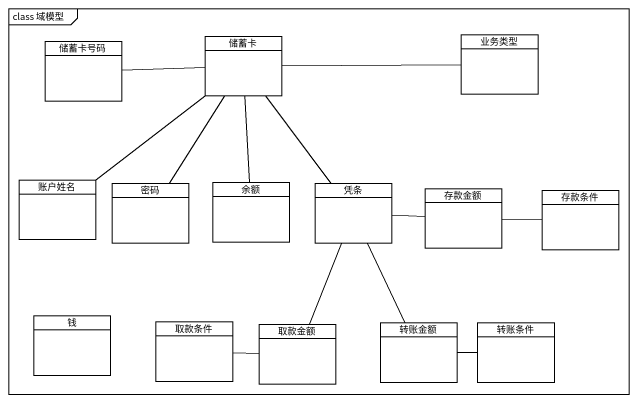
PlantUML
@startuml
mainframe class 域模型
hide circle
hide empty members
class 储蓄卡号码
class 储蓄卡
class 业务类型
class 账户姓名
class 密码
class 余额
class 凭条
class 存款金额
class 存款条件
class 钱
class 取款条件
class 取款金额
class 转账金额
class 转账条件
储蓄卡号码 -right- 储蓄卡
储蓄卡 -right- 业务类型
储蓄卡 -- 凭条
账户姓名 -up- 储蓄卡
密码 -up- 储蓄卡
余额 -up- 储蓄卡
凭条 -right- 存款金额
凭条 -- 取款金额
存款金额 -right- 存款条件
取款金额 -left- 取款条件
转账金额 -up- 凭条
转账金额 -right- 转账条件
@enduml
